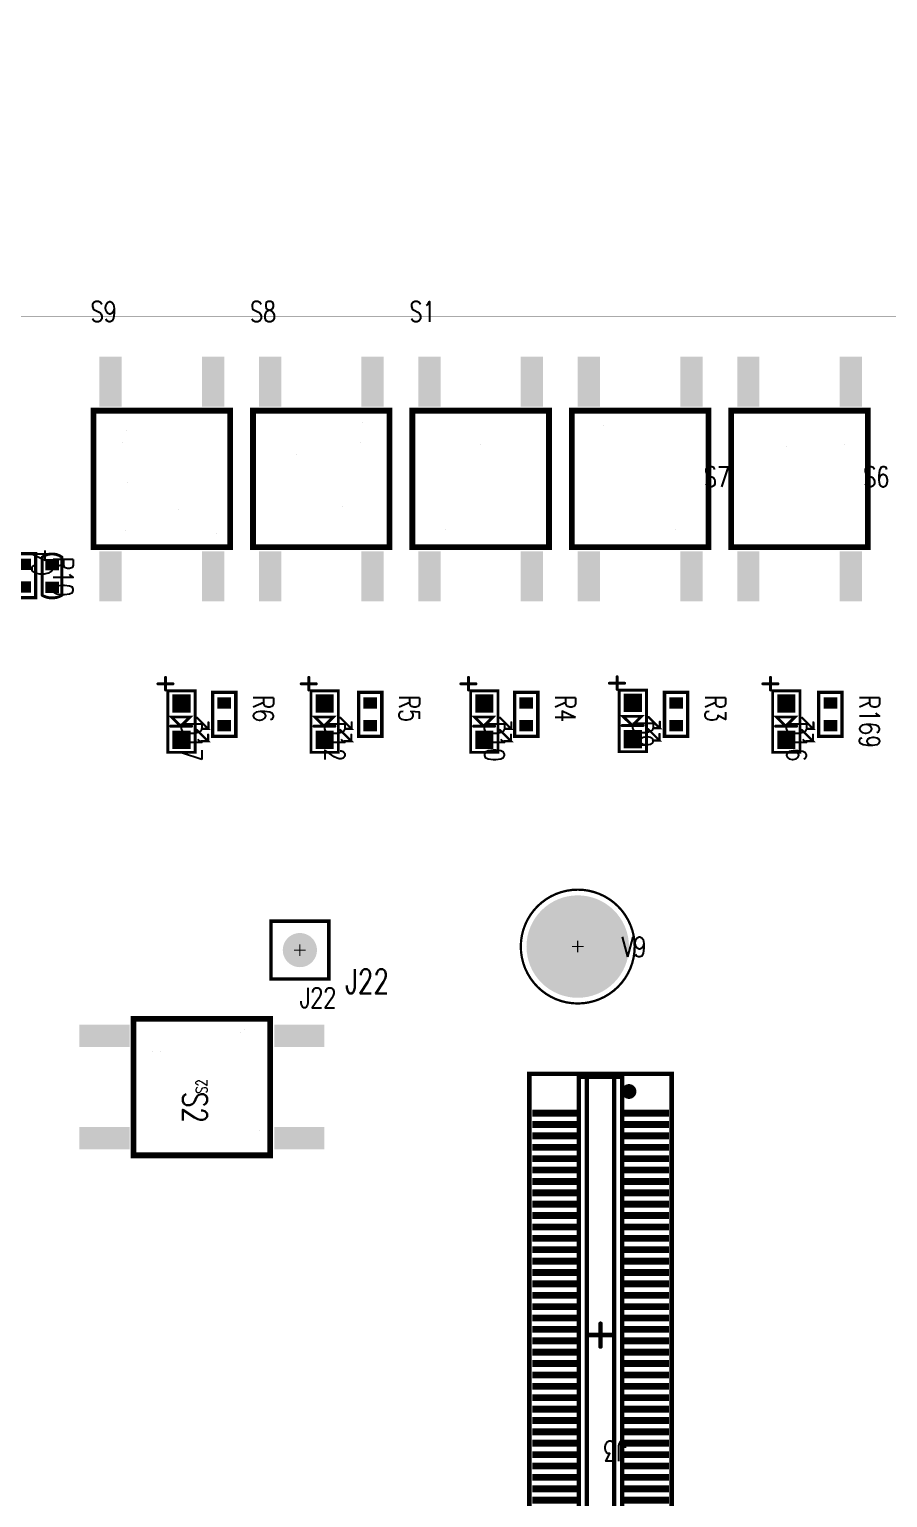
# Model space of a CAD drawing. Extents: x -19 to 193, y -25 to 111.
# Drawn here: x 51.5 to 89.2, y 47 to 111.5 of the extents above; entities that cross this region are included whole.
import ezdxf
from ezdxf.enums import TextEntityAlignment as Align

# ---------------------------------------------------------------- set-up
doc = ezdxf.new("R2010")
doc.units = 0
for name, color, linetype in [('BOARD_OUTLINE_00', 6, 'CONTINUOUS'), ('DRIL_NPLTE_THRU_01', 3, 'CONTINUOUS'), ('DRIL_NPLTE_THRU_02', 222, 'CONTINUOUS'), ('DRIL_NPLTE_THRU_03', 5, 'CONTINUOUS'), ('DRIL_NPLTE_THRU_04', 1, 'CONTINUOUS'), ('DRIL_PLTE_THRU_01', 3, 'CONTINUOUS'), ('DRIL_PLTE_THRU_02', 222, 'CONTINUOUS'), ('DRIL_PLTE_THRU_03', 5, 'CONTINUOUS'), ('DRIL_PLTE_THRU_04', 1, 'CONTINUOUS'), ('DRIL_SYMBOL', 6, 'CONTINUOUS'), ('PADS_BOT', 16, 'CONTINUOUS'), ('PADS_INNER', 96, 'CONTINUOUS'), ('PADS_TOP', 96, 'CONTINUOUS'), ('PART_NAME_01', 254, 'CONTINUOUS'), ('PART_NAME_126', 146, 'CONTINUOUS'), ('PART_TOP_2DLINE_00', 254, 'CONTINUOUS'), ('PART_TOP_2DLINE_01', 254, 'CONTINUOUS'), ('PART_TOP_2DLINE_120', 6, 'CONTINUOUS'), ('PART_TOP_2DLINE_126', 146, 'CONTINUOUS'), ('PART_TOP_2DLINE_127', 43, 'CONTINUOUS'), ('TAG_00', 6, 'CONTINUOUS'), ('TAG_01', 6, 'CONTINUOUS')]:
    doc.layers.add(name, color=color, linetype=linetype)
doc.styles.add('W0$0762', font='simplex', dxfattribs={"width": 0.75})
doc.styles.add('W0$127', font='simplex', dxfattribs={"width": 0.75})
doc.styles.add('W0$1524', font='simplex', dxfattribs={"width": 0.75})

# ---------------------------------------------------------------- blocks, each defined once
blk = doc.blocks.new('BOARD_1')
at = {"layer": 'BOARD_OUTLINE_00', "const_width": 0.0254}
blk.add_lwpolyline([(8.292, 28.555, 0.414214), (10.062, 26.105), (198.007, 26.105, 0.40555), (200.543, 28.975), (200.543, 130.731, 0.414214), (198, 133), (185, 133), (185, 125), (166.5, 125), (166.5, 133), (158.5, 133), (158.5, 126.516, -0.90993), (154.8, 126.516), (154.8, 137.6), (143.6, 137.6), (143.6, 130.08, -0.905156), (141.7, 130.08), (141.7, 137.6), (120.477, 137.6), (120.477, 125), (11.112, 125, 0.414214), (8.292, 123)], format="xyb", close=True, dxfattribs=at)
blk = doc.blocks.new('SMOOTH_0$1524')
at = {"const_width": 0.0762}
blk.add_lwpolyline([(-0.0381, 0, 1), (0.0381, 0, 1)], format="xyb", close=True, dxfattribs=at)
blk = doc.blocks.new('PART_BODY_TOP_101')
at = {"layer": 'PART_TOP_2DLINE_01', "const_width": 0.1524}
blk.add_lwpolyline([(-0.9652, 0.508), (0.9652, 0.508), (0.9652, -0.508), (-0.9652, -0.508)], close=True, dxfattribs=at)
at = {"layer": 'PART_TOP_2DLINE_01'}
for p in [(-0.9652, 0.508), (0.9652, 0.508), (-0.9652, -0.508), (0.9652, -0.508)]:
    blk.add_blockref('SMOOTH_0$1524', p, dxfattribs=at)
blk = doc.blocks.new('DRIL_HOLE_0')
blk.add_lwpolyline([(0, 0, 1), (0, 0, 1)], format="xyb", close=True)
blk = doc.blocks.new('PAD_0')
blk.add_lwpolyline([(0, 0, 1), (0, 0, 1)], format="xyb", close=True)
blk = doc.blocks.new('PAD_13')
at = {"const_width": 0.5}
blk.add_lwpolyline([(-0.3, 0), (0.3, 0)], dxfattribs=at)
blk = doc.blocks.new('STK_TOP_5')
at = {"layer": 'DRIL_NPLTE_THRU_01'}
blk.add_blockref('DRIL_HOLE_0', (0, 0), dxfattribs=at)
at = {"layer": 'DRIL_NPLTE_THRU_02'}
blk.add_blockref('DRIL_HOLE_0', (0, 0), dxfattribs=at)
at = {"layer": 'DRIL_NPLTE_THRU_03'}
blk.add_blockref('DRIL_HOLE_0', (0, 0), dxfattribs=at)
at = {"layer": 'DRIL_NPLTE_THRU_04'}
blk.add_blockref('DRIL_HOLE_0', (0, 0), dxfattribs=at)
at = {"layer": 'PADS_BOT'}
blk.add_blockref('PAD_0', (0, 0), dxfattribs=at)
at = {"layer": 'PADS_INNER'}
blk.add_blockref('PAD_0', (0, 0), dxfattribs=at)
at = {"layer": 'PADS_TOP', "rotation": 90}
blk.add_blockref('PAD_13', (0, 0), dxfattribs=at)
blk = doc.blocks.new('SYM_TOP_4')
for name, p in [('PART_BODY_TOP_101', (0, 0)), ('STK_TOP_5', (-0.5, 0)), ('STK_TOP_5', (0.5, 0))]:
    blk.add_blockref(name, p)
blk = doc.blocks.new('PART_TOP_190')
blk.add_blockref('SYM_TOP_4', (0, 0))
at = {"layer": 'PART_NAME_01', "style": 'W0$127', "width": 0.75}
blk.add_text('R10', height=0.889, dxfattribs=at).set_placement((-0.833, 1.275))
blk = doc.blocks.new('SMOOTH_0$127')
at = {"const_width": 0.0635}
blk.add_lwpolyline([(-0.03175, 0, 1), (0.03175, 0, 1)], format="xyb", close=True, dxfattribs=at)
blk = doc.blocks.new('PART_BODY_TOP_102')
at = {"layer": 'PART_TOP_2DLINE_01', "const_width": 0.127}
blk.add_lwpolyline([(-0.852, 0.432), (0.825, 0.432, -0.325402), (0.825, -0.432), (-0.852, -0.432, -0.265612)], format="xyb", close=True, dxfattribs=at)
at = {"layer": 'PART_TOP_2DLINE_01'}
for p in [(-0.852, 0.432), (0.825, 0.432), (-0.852, -0.432), (0.825, -0.432)]:
    blk.add_blockref('SMOOTH_0$127', p, dxfattribs=at)
blk = doc.blocks.new('SYM_TOP_5')
for name, p in [('PART_BODY_TOP_102', (0, 0)), ('STK_TOP_5', (-0.5, 0)), ('STK_TOP_5', (0.5, 0))]:
    blk.add_blockref(name, p)
blk = doc.blocks.new('PART_TOP_194')
blk.add_blockref('SYM_TOP_5', (0, 0))
at = {"layer": 'PART_NAME_01', "style": 'W0$127', "width": 0.75}
blk.add_text('C4', height=0.889, dxfattribs=at).set_placement((0, 0))
blk = doc.blocks.new('PART_TOP_342')
blk.add_blockref('SYM_TOP_4', (0, 0))
at = {"layer": 'PART_NAME_01', "style": 'W0$127', "width": 0.75}
blk.add_text('R169', height=0.889, dxfattribs=at).set_placement((-0.833, 1.275))
blk = doc.blocks.new('SMOOTH_0$1')
at = {"const_width": 0.05}
blk.add_lwpolyline([(-0.025, 0, 1), (0.025, 0, 1)], format="xyb", close=True, dxfattribs=at)
blk = doc.blocks.new('PART_BODY_TOP_111')
at = {"layer": 'PART_TOP_2DLINE_00'}
for points, const_width in [([(-0.169, 0.691), (0.321, 1.181), (0.321, 0.894)], 0.1), ([(0.321, 1.185), (0.037, 1.185)], 0.1), ([(0.365, 0.676), (0.855, 1.166), (0.855, 0.879)], 0.1), ([(0.855, 1.17), (0.571, 1.17)], 0.1), ([(0.2, 0.45), (0.2, -0.475)], 0.127), ([(-1.387, -0.696), (-1.947, -0.696)], 0.127), ([(-1.66, -0.366), (-1.66, -1.033)], 0.127)]:
    blk.add_lwpolyline(points, dxfattribs=dict(at, const_width=const_width))
at = {"layer": 'PART_TOP_2DLINE_00', "const_width": 0.127}
for points in [[(-1.35, 0.6), (1.35, 0.6), (1.35, -0.6), (-1.35, -0.6)], [(-0.205, 0.379), (-0.205, -0.438), (0.2, -0.025)]]:
    blk.add_lwpolyline(points, close=True, dxfattribs=at)
at = {"layer": 'PART_TOP_2DLINE_00'}
for name, p in [('SMOOTH_0$127', (-1.35, 0.6)), ('SMOOTH_0$1', (-0.169, 0.691)), ('SMOOTH_0$1', (0.037, 1.185)), ('SMOOTH_0$1', (0.321, 1.185)), ('SMOOTH_0$1', (0.321, 1.181)), ('SMOOTH_0$1', (0.321, 0.894)), ('SMOOTH_0$1', (0.365, 0.676)), ('SMOOTH_0$1', (0.571, 1.17)), ('SMOOTH_0$1', (0.855, 1.166)), ('SMOOTH_0$1', (0.855, 0.879)), ('SMOOTH_0$1', (0.855, 1.17)), ('SMOOTH_0$127', (1.35, 0.6)), ('SMOOTH_0$127', (-0.205, 0.379)), ('SMOOTH_0$127', (0.2, -0.025)), ('SMOOTH_0$127', (0.2, 0.45)), ('SMOOTH_0$127', (-1.947, -0.696)), ('SMOOTH_0$127', (-1.66, -0.366)), ('SMOOTH_0$127', (-1.387, -0.696)), ('SMOOTH_0$127', (-1.35, -0.6)), ('SMOOTH_0$127', (-0.205, -0.438)), ('SMOOTH_0$127', (0.2, -0.475)), ('SMOOTH_0$127', (1.35, -0.6)), ('SMOOTH_0$127', (-1.66, -1.033))]:
    blk.add_blockref(name, p, dxfattribs=at)
blk = doc.blocks.new('PAD_34')
at = {"const_width": 0.8}
blk.add_lwpolyline([(-0.4, 0), (0.4, 0)], dxfattribs=at)
blk = doc.blocks.new('STK_TOP_25')
at = {"layer": 'DRIL_PLTE_THRU_01'}
blk.add_blockref('DRIL_HOLE_0', (0, 0), dxfattribs=at)
at = {"layer": 'DRIL_PLTE_THRU_02'}
blk.add_blockref('DRIL_HOLE_0', (0, 0), dxfattribs=at)
at = {"layer": 'DRIL_PLTE_THRU_03'}
blk.add_blockref('DRIL_HOLE_0', (0, 0), dxfattribs=at)
at = {"layer": 'DRIL_PLTE_THRU_04'}
blk.add_blockref('DRIL_HOLE_0', (0, 0), dxfattribs=at)
at = {"layer": 'PADS_BOT'}
blk.add_blockref('PAD_0', (0, 0), dxfattribs=at)
at = {"layer": 'PADS_INNER'}
blk.add_blockref('PAD_0', (0, 0), dxfattribs=at)
at = {"layer": 'PADS_TOP'}
blk.add_blockref('PAD_34', (0, 0), dxfattribs=at)
blk = doc.blocks.new('SYM_TOP_14')
for name, p in [('PART_BODY_TOP_111', (0, 0)), ('STK_TOP_25', (-0.8, 0)), ('STK_TOP_25', (0.8, 0))]:
    blk.add_blockref(name, p)
blk = doc.blocks.new('PART_TOP_343')
blk.add_blockref('SYM_TOP_14', (0, 0))
at = {"layer": 'PART_NAME_01', "style": 'W0$127', "width": 0.75}
blk.add_text('D16', height=0.889, dxfattribs=at).set_placement((0, 0))
blk = doc.blocks.new('SMOOTH_0$254')
at = {"const_width": 0.127}
blk.add_lwpolyline([(-0.0635, 0, 1), (0.0635, 0, 1)], format="xyb", close=True, dxfattribs=at)
blk = doc.blocks.new('SMOOTH_0$0508')
at = {"const_width": 0.0254}
blk.add_lwpolyline([(-0.0127, 0, 1), (0.0127, 0, 1)], format="xyb", close=True, dxfattribs=at)
blk = doc.blocks.new('PART_BODY_TOP_132')
at = {"layer": 'PART_TOP_2DLINE_126'}
for points, const_width in [([(3, 3), (3, -3), (-3, -3), (-3, 3)], 0.254), ([(-3, -3), (-3, 3), (3, 3), (3, -3)], 0.0508)]:
    blk.add_lwpolyline(points, close=True, dxfattribs=dict(at, const_width=const_width))
at = {"layer": 'PART_TOP_2DLINE_126', "const_width": 0.0000253}
for points in [[(-1.524, 2.032, 1), (-2.54, 2.032, 1)], [(2.538, 2.03, 1), (1.522, 2.03, 1)], [(1.529, 0, 1), (-1.529, 0, 1)], [(-1.524, -2.032, 1), (-2.54, -2.032, 1)], [(2.54, -2.032, 1), (1.524, -2.032, 1)]]:
    blk.add_lwpolyline(points, format="xyb", close=True, dxfattribs=at)
at = {"layer": 'PART_TOP_2DLINE_126'}
for name, p in [('SMOOTH_0$254', (-3, 3)), ('SMOOTH_0$0508', (-3, 3)), ('SMOOTH_0$254', (3, 3)), ('SMOOTH_0$0508', (3, 3)), ('SMOOTH_0$254', (-3, -3)), ('SMOOTH_0$0508', (-3, -3)), ('SMOOTH_0$254', (3, -3)), ('SMOOTH_0$0508', (3, -3))]:
    blk.add_blockref(name, p, dxfattribs=at)
blk = doc.blocks.new('PAD_68')
at = {"const_width": 0.98}
blk.add_lwpolyline([(-1.1, 0), (1.1, 0)], dxfattribs=at)
blk = doc.blocks.new('STK_TOP_53')
at = {"layer": 'DRIL_PLTE_THRU_01'}
blk.add_blockref('DRIL_HOLE_0', (0, 0), dxfattribs=at)
at = {"layer": 'DRIL_PLTE_THRU_02'}
blk.add_blockref('DRIL_HOLE_0', (0, 0), dxfattribs=at)
at = {"layer": 'DRIL_PLTE_THRU_03'}
blk.add_blockref('DRIL_HOLE_0', (0, 0), dxfattribs=at)
at = {"layer": 'DRIL_PLTE_THRU_04'}
blk.add_blockref('DRIL_HOLE_0', (0, 0), dxfattribs=at)
at = {"layer": 'PADS_BOT'}
blk.add_blockref('PAD_0', (0, 0), dxfattribs=at)
at = {"layer": 'PADS_INNER'}
blk.add_blockref('PAD_0', (0, 0), dxfattribs=at)
at = {"layer": 'PADS_TOP', "rotation": 90}
blk.add_blockref('PAD_68', (0, 0), dxfattribs=at)
blk = doc.blocks.new('SYM_TOP_35')
for name, p in [('STK_TOP_53', (-2.25, 4.275)), ('STK_TOP_53', (2.25, 4.275)), ('PART_BODY_TOP_132', (0, 0)), ('STK_TOP_53', (-2.25, -4.275)), ('STK_TOP_53', (2.25, -4.275))]:
    blk.add_blockref(name, p)
blk = doc.blocks.new('PART_TOP_344')
blk.add_blockref('SYM_TOP_35', (0, 0))
at = {"layer": 'PART_NAME_01', "style": 'W0$127', "width": 0.75}
blk.add_text('S6', height=0.889, dxfattribs=at).set_placement((2.8, -0.35))
blk = doc.blocks.new('PART_TOP_345')
blk.add_blockref('SYM_TOP_4', (0, 0))
at = {"layer": 'PART_NAME_01', "style": 'W0$127', "width": 0.75}
blk.add_text('R3', height=0.889, dxfattribs=at).set_placement((-0.833, 1.275))
blk = doc.blocks.new('PART_TOP_347')
blk.add_blockref('SYM_TOP_14', (0, 0))
at = {"layer": 'PART_NAME_01', "style": 'W0$127', "width": 0.75}
blk.add_text('D9', height=0.889, dxfattribs=at).set_placement((0, 0))
blk = doc.blocks.new('SMOOTH_0$1999')
at = {"const_width": 0.0999}
blk.add_lwpolyline([(-0.05, 0, 1), (0.05, 0, 1)], format="xyb", close=True, dxfattribs=at)
blk = doc.blocks.new('PART_BODY_TOP_145')
at = {"layer": 'PART_TOP_2DLINE_120', "const_width": 0.1999}
blk.add_lwpolyline([(-3.125, 11.475), (3.125, 11.475), (3.125, -11.475), (-3.125, -11.475)], close=True, dxfattribs=at)
for points in [[(-0.5, 0), (0, 0), (0, 0.5)], [(0, -0.5), (0, 0), (0.5, 0)]]:
    blk.add_lwpolyline(points, dxfattribs=at)
at = {"layer": 'PART_TOP_2DLINE_126', "const_width": 0.1999}
blk.add_lwpolyline([(-0.6, 11.35), (-0.075, 11.35), (-0.075, 9.93125), (0.075, 9.93125), (0.075, 11.35), (0.6, 11.35), (0.6, -11.35), (-0.6, -11.35)], close=True, dxfattribs=at)
at = {"layer": 'PART_TOP_2DLINE_127', "const_width": 0.1999}
blk.add_lwpolyline([(-0.95, 11.35), (-0.11875, 11.35), (-0.11875, 9.93125), (0.11875, 9.93125), (0.11875, 11.35), (0.95, 11.35), (0.95, -11.35), (-0.95, -11.35)], close=True, dxfattribs=at)
at = {"layer": 'TAG_00'}
blk.add_lwpolyline([(0, 0), (0, 0)], dxfattribs=at)
at = {"layer": 'TAG_01'}
blk.add_lwpolyline([(0, 0), (0, 0)], dxfattribs=at)
at = {"layer": 'PART_TOP_2DLINE_120'}
for p in [(-3.125, 11.475), (3.125, 11.475), (-0.5, 0), (0, 0.5), (0, 0), (0, 0), (0.5, 0), (0, -0.5), (-3.125, -11.475), (3.125, -11.475)]:
    blk.add_blockref('SMOOTH_0$1999', p, dxfattribs=at)
at = {"layer": 'PART_TOP_2DLINE_126'}
for p in [(-0.6, 11.35), (-0.075, 11.35), (0.075, 11.35), (0.6, 11.35), (-0.075, 9.93125), (0.075, 9.93125), (-0.6, -11.35), (0.6, -11.35)]:
    blk.add_blockref('SMOOTH_0$1999', p, dxfattribs=at)
at = {"layer": 'PART_TOP_2DLINE_127'}
for p in [(-0.95, 11.35), (-0.11875, 11.35), (0.11875, 11.35), (0.95, 11.35), (-0.11875, 9.93125), (0.11875, 9.93125), (-0.95, -11.35), (0.95, -11.35)]:
    blk.add_blockref('SMOOTH_0$1999', p, dxfattribs=at)
blk = doc.blocks.new('PAD_65')
at = {"const_width": 0.3}
blk.add_lwpolyline([(-1.025, 0), (1.025, 0)], dxfattribs=at)
blk = doc.blocks.new('STK_TOP_88')
at = {"layer": 'DRIL_NPLTE_THRU_01'}
blk.add_blockref('DRIL_HOLE_0', (0, 0), dxfattribs=at)
at = {"layer": 'DRIL_NPLTE_THRU_02'}
blk.add_blockref('DRIL_HOLE_0', (0, 0), dxfattribs=at)
at = {"layer": 'DRIL_NPLTE_THRU_03'}
blk.add_blockref('DRIL_HOLE_0', (0, 0), dxfattribs=at)
at = {"layer": 'DRIL_NPLTE_THRU_04'}
blk.add_blockref('DRIL_HOLE_0', (0, 0), dxfattribs=at)
at = {"layer": 'PADS_BOT'}
blk.add_blockref('PAD_0', (0, 0), dxfattribs=at)
at = {"layer": 'PADS_INNER'}
blk.add_blockref('PAD_0', (0, 0), dxfattribs=at)
at = {"layer": 'PADS_TOP'}
blk.add_blockref('PAD_65', (0, 0), dxfattribs=at)
blk = doc.blocks.new('DRIL_SYMBOL_0$65')
at = {"layer": 'DRIL_SYMBOL', "const_width": 0.0508}
for points in [[(-0.254, 0), (0.254, 0)], [(0, -0.254), (0, 0.254)]]:
    blk.add_lwpolyline(points, dxfattribs=at)
blk = doc.blocks.new('DRIL_HOLE_0$65')
at = {"const_width": 0.325}
blk.add_lwpolyline([(-0.1625, 0, 1), (0.1625, 0, 1)], format="xyb", close=True, dxfattribs=at)
blk.add_blockref('DRIL_SYMBOL_0$65', (0, 0))
blk = doc.blocks.new('PAD_66')
at = {"const_width": 0.325}
blk.add_lwpolyline([(0, -0.1625, 1), (0, 0.1625, 1)], format="xyb", close=True, dxfattribs=at)
blk = doc.blocks.new('STK_TOP_89')
at = {"layer": 'DRIL_NPLTE_THRU_01'}
blk.add_blockref('DRIL_HOLE_0$65', (0, 0), dxfattribs=at)
at = {"layer": 'DRIL_NPLTE_THRU_02'}
blk.add_blockref('DRIL_HOLE_0$65', (0, 0), dxfattribs=at)
at = {"layer": 'DRIL_NPLTE_THRU_03'}
blk.add_blockref('DRIL_HOLE_0$65', (0, 0), dxfattribs=at)
at = {"layer": 'DRIL_NPLTE_THRU_04'}
blk.add_blockref('DRIL_HOLE_0$65', (0, 0), dxfattribs=at)
at = {"layer": 'PADS_BOT'}
blk.add_blockref('PAD_66', (0, 0), dxfattribs=at)
at = {"layer": 'PADS_INNER'}
blk.add_blockref('PAD_66', (0, 0), dxfattribs=at)
at = {"layer": 'PADS_TOP'}
blk.add_blockref('PAD_66', (0, 0), dxfattribs=at)
blk = doc.blocks.new('SYM_TOP_48')
for name, p in [('PART_BODY_TOP_145', (0, 0)), ('STK_TOP_89', (-1.25, 10.7)), ('STK_TOP_88', (-1.975, 9.75)), ('STK_TOP_88', (1.975, 9.75)), ('STK_TOP_88', (-1.975, 9.25)), ('STK_TOP_88', (1.975, 9.25)), ('STK_TOP_88', (-1.975, 8.75)), ('STK_TOP_88', (-1.975, 8.25)), ('STK_TOP_88', (1.975, 8.75)), ('STK_TOP_88', (1.975, 8.25)), ('STK_TOP_88', (-1.975, 7.75)), ('STK_TOP_88', (1.975, 7.75)), ('STK_TOP_88', (-1.975, 7.25)), ('STK_TOP_88', (1.975, 7.25)), ('STK_TOP_88', (-1.975, 6.75)), ('STK_TOP_88', (1.975, 6.75)), ('STK_TOP_88', (-1.975, 6.25)), ('STK_TOP_88', (-1.975, 5.75)), ('STK_TOP_88', (1.975, 6.25)), ('STK_TOP_88', (1.975, 5.75)), ('STK_TOP_88', (-1.975, 5.25)), ('STK_TOP_88', (1.975, 5.25)), ('STK_TOP_88', (-1.975, 4.75)), ('STK_TOP_88', (1.975, 4.75)), ('STK_TOP_88', (-1.975, 4.25)), ('STK_TOP_88', (-1.975, 3.75)), ('STK_TOP_88', (1.975, 4.25)), ('STK_TOP_88', (1.975, 3.75)), ('STK_TOP_88', (-1.975, 3.25)), ('STK_TOP_88', (1.975, 3.25)), ('STK_TOP_88', (-1.975, 2.75)), ('STK_TOP_88', (1.975, 2.75)), ('STK_TOP_88', (-1.975, 2.25)), ('STK_TOP_88', (1.975, 2.25)), ('STK_TOP_88', (-1.975, 1.75)), ('STK_TOP_88', (-1.975, 1.25)), ('STK_TOP_88', (1.975, 1.75)), ('STK_TOP_88', (1.975, 1.25)), ('STK_TOP_88', (-1.975, 0.75)), ('STK_TOP_88', (1.975, 0.75)), ('STK_TOP_88', (-1.975, 0.25)), ('STK_TOP_88', (1.975, 0.25)), ('STK_TOP_88', (-1.975, -0.25)), ('STK_TOP_88', (-1.975, -0.75)), ('STK_TOP_88', (1.975, -0.25)), ('STK_TOP_88', (1.975, -0.75)), ('STK_TOP_88', (-1.975, -1.25)), ('STK_TOP_88', (1.975, -1.25)), ('STK_TOP_88', (-1.975, -1.75)), ('STK_TOP_88', (1.975, -1.75)), ('STK_TOP_88', (-1.975, -2.25)), ('STK_TOP_88', (1.975, -2.25)), ('STK_TOP_88', (-1.975, -2.75)), ('STK_TOP_88', (-1.975, -3.25)), ('STK_TOP_88', (1.975, -2.75)), ('STK_TOP_88', (1.975, -3.25)), ('STK_TOP_88', (-1.975, -3.75)), ('STK_TOP_88', (1.975, -3.75)), ('STK_TOP_88', (-1.975, -4.25)), ('STK_TOP_88', (1.975, -4.25)), ('STK_TOP_88', (-1.975, -4.75)), ('STK_TOP_88', (-1.975, -5.25)), ('STK_TOP_88', (1.975, -4.75)), ('STK_TOP_88', (1.975, -5.25)), ('STK_TOP_88', (-1.975, -5.75)), ('STK_TOP_88', (1.975, -5.75)), ('STK_TOP_88', (-1.975, -6.25)), ('STK_TOP_88', (1.975, -6.25)), ('STK_TOP_88', (-1.975, -6.75)), ('STK_TOP_88', (1.975, -6.75)), ('STK_TOP_88', (-1.975, -7.25)), ('STK_TOP_88', (-1.975, -7.75)), ('STK_TOP_88', (1.975, -7.25)), ('STK_TOP_88', (1.975, -7.75)), ('STK_TOP_88', (-1.975, -8.25)), ('STK_TOP_88', (1.975, -8.25)), ('STK_TOP_88', (-1.975, -8.75)), ('STK_TOP_88', (1.975, -8.75)), ('STK_TOP_88', (-1.975, -9.25)), ('STK_TOP_88', (-1.975, -9.75)), ('STK_TOP_88', (1.975, -9.25)), ('STK_TOP_88', (1.975, -9.75)), ('STK_TOP_89', (-1.25, -10.7))]:
    blk.add_blockref(name, p)
blk = doc.blocks.new('PART_TOP_348')
blk.add_blockref('SYM_TOP_48', (0, 0))
at = {"layer": 'PART_NAME_01', "style": 'W0$127', "width": 0.75}
blk.add_text('J3', height=0.889, dxfattribs=at).set_placement((-1.145, 4.65))
blk = doc.blocks.new('PART_TOP_349')
blk.add_blockref('SYM_TOP_35', (0, 0))
at = {"layer": 'PART_NAME_01', "style": 'W0$127', "width": 0.75}
blk.add_text('S7', height=0.889, dxfattribs=at).set_placement((2.8, -0.35))
blk = doc.blocks.new('PART_BODY_TOP_151')
at = {"layer": 'PART_TOP_2DLINE_126', "const_width": 0.1}
blk.add_lwpolyline([(2.5, 0, 1), (-2.5, 0, 1)], format="xyb", close=True, dxfattribs=at)
blk = doc.blocks.new('DRIL_SYMBOL_3$2')
at = {"layer": 'DRIL_SYMBOL', "const_width": 0.0508}
for points in [[(-0.254, 0), (0.254, 0)], [(0, -0.254), (0, 0.254)]]:
    blk.add_lwpolyline(points, dxfattribs=at)
blk = doc.blocks.new('DRIL_HOLE_3$2')
at = {"const_width": 1.6}
blk.add_lwpolyline([(-0.8, 0, 1), (0.8, 0, 1)], format="xyb", close=True, dxfattribs=at)
blk.add_blockref('DRIL_SYMBOL_3$2', (0, 0))
blk = doc.blocks.new('PAD_6')
at = {"const_width": 2.25}
blk.add_lwpolyline([(0, -1.125, 1), (0, 1.125, 1)], format="xyb", close=True, dxfattribs=at)
blk = doc.blocks.new('STK_TOP_96')
at = {"layer": 'DRIL_PLTE_THRU_01'}
blk.add_blockref('DRIL_HOLE_3$2', (0, 0), dxfattribs=at)
at = {"layer": 'DRIL_PLTE_THRU_02'}
blk.add_blockref('DRIL_HOLE_3$2', (0, 0), dxfattribs=at)
at = {"layer": 'DRIL_PLTE_THRU_03'}
blk.add_blockref('DRIL_HOLE_3$2', (0, 0), dxfattribs=at)
at = {"layer": 'DRIL_PLTE_THRU_04'}
blk.add_blockref('DRIL_HOLE_3$2', (0, 0), dxfattribs=at)
at = {"layer": 'PADS_BOT'}
blk.add_blockref('PAD_6', (0, 0), dxfattribs=at)
at = {"layer": 'PADS_INNER'}
blk.add_blockref('PAD_6', (0, 0), dxfattribs=at)
at = {"layer": 'PADS_TOP'}
blk.add_blockref('PAD_6', (0, 0), dxfattribs=at)
blk = doc.blocks.new('SYM_TOP_54')
for name in ['PART_BODY_TOP_151', 'STK_TOP_96']:
    blk.add_blockref(name, (0, 0))
blk = doc.blocks.new('PART_TOP_350')
blk.add_blockref('SYM_TOP_54', (0, 0))
at = {"layer": 'PART_NAME_01', "style": 'W0$127', "width": 0.75}
blk.add_text('V9', height=0.889, dxfattribs=at).set_placement((1.927, -0.458))
blk = doc.blocks.new('PART_TOP_352')
blk.add_blockref('SYM_TOP_4', (0, 0))
at = {"layer": 'PART_NAME_01', "style": 'W0$127', "width": 0.75}
blk.add_text('R4', height=0.889, dxfattribs=at).set_placement((-0.833, 1.275))
blk = doc.blocks.new('PART_TOP_354')
blk.add_blockref('SYM_TOP_14', (0, 0))
at = {"layer": 'PART_NAME_01', "style": 'W0$127', "width": 0.75}
blk.add_text('D10', height=0.889, dxfattribs=at).set_placement((0, 0))
blk = doc.blocks.new('PART_TOP_356')
blk.add_blockref('SYM_TOP_35', (0, 0))
at = {"layer": 'PART_NAME_126', "style": 'W0$127', "width": 0.75}
blk.add_text('S1', height=0.889, dxfattribs=at).set_placement((-3.127, 6.899))
blk = doc.blocks.new('PART_TOP_359')
blk.add_blockref('SYM_TOP_4', (0, 0))
at = {"layer": 'PART_NAME_01', "style": 'W0$127', "width": 0.75}
blk.add_text('R5', height=0.889, dxfattribs=at).set_placement((-0.833, 1.275))
blk = doc.blocks.new('PART_TOP_361')
blk.add_blockref('SYM_TOP_14', (0, 0))
at = {"layer": 'PART_NAME_01', "style": 'W0$127', "width": 0.75}
blk.add_text('D12', height=0.889, dxfattribs=at).set_placement((0, 0))
blk = doc.blocks.new('PART_BODY_TOP_143')
at = {"layer": 'PART_TOP_2DLINE_01', "const_width": 0.152}
blk.add_lwpolyline([(-1.27, 1.27), (1.27, 1.27), (1.27, -1.27), (-1.27, -1.27)], close=True, dxfattribs=at)
at = {"layer": 'PART_TOP_2DLINE_01'}
for p in [(-1.27, 1.27), (1.27, 1.27), (-1.27, -1.27), (1.27, -1.27)]:
    blk.add_blockref('SMOOTH_0$1524', p, dxfattribs=at)
blk = doc.blocks.new('DRIL_SYMBOL_0$9')
at = {"layer": 'DRIL_SYMBOL', "const_width": 0.0508}
for points in [[(-0.254, 0), (0.254, 0)], [(0, -0.254), (0, 0.254)]]:
    blk.add_lwpolyline(points, dxfattribs=at)
blk = doc.blocks.new('DRIL_HOLE_0$9')
at = {"const_width": 0.45}
blk.add_lwpolyline([(-0.225, 0, 1), (0.225, 0, 1)], format="xyb", close=True, dxfattribs=at)
blk.add_blockref('DRIL_SYMBOL_0$9', (0, 0))
blk = doc.blocks.new('PAD_23')
at = {"const_width": 0.75}
blk.add_lwpolyline([(0, -0.375, 1), (0, 0.375, 1)], format="xyb", close=True, dxfattribs=at)
blk = doc.blocks.new('STK_TOP_85')
at = {"layer": 'DRIL_PLTE_THRU_01'}
blk.add_blockref('DRIL_HOLE_0$9', (0, 0), dxfattribs=at)
at = {"layer": 'DRIL_PLTE_THRU_02'}
blk.add_blockref('DRIL_HOLE_0$9', (0, 0), dxfattribs=at)
at = {"layer": 'DRIL_PLTE_THRU_03'}
blk.add_blockref('DRIL_HOLE_0$9', (0, 0), dxfattribs=at)
at = {"layer": 'DRIL_PLTE_THRU_04'}
blk.add_blockref('DRIL_HOLE_0$9', (0, 0), dxfattribs=at)
at = {"layer": 'PADS_BOT'}
blk.add_blockref('PAD_23', (0, 0), dxfattribs=at)
at = {"layer": 'PADS_INNER'}
blk.add_blockref('PAD_23', (0, 0), dxfattribs=at)
at = {"layer": 'PADS_TOP'}
blk.add_blockref('PAD_23', (0, 0), dxfattribs=at)
blk = doc.blocks.new('SYM_TOP_46')
for name in ['PART_BODY_TOP_143', 'STK_TOP_85']:
    blk.add_blockref(name, (0, 0))
blk = doc.blocks.new('PART_TOP_363')
blk.add_blockref('SYM_TOP_46', (0, 0))
at = {"layer": 'PART_NAME_01', "style": 'W0$1524', "width": 0.75}
blk.add_text('J22', height=1.0668, dxfattribs=at).set_placement((2.9556, -1.3751), align=Align.MIDDLE_CENTER)
at = {"layer": 'PART_NAME_01', "style": 'W0$127', "width": 0.75}
blk.add_text('J22', height=0.889, dxfattribs=at).set_placement((0, -2.54))
blk = doc.blocks.new('PART_TOP_364')
blk.add_blockref('SYM_TOP_35', (0, 0))
at = {"layer": 'PART_NAME_126', "style": 'W0$127', "width": 0.75}
blk.add_text('S8', height=0.889, dxfattribs=at).set_placement((-3.127, 6.899))
blk = doc.blocks.new('PART_TOP_366')
blk.add_blockref('SYM_TOP_4', (0, 0))
at = {"layer": 'PART_NAME_01', "style": 'W0$127', "width": 0.75}
blk.add_text('R6', height=0.889, dxfattribs=at).set_placement((-0.833, 1.275))
blk = doc.blocks.new('PART_TOP_377')
blk.add_blockref('SYM_TOP_35', (0, 0))
at = {"layer": 'PART_NAME_01', "style": 'W0$1524', "width": 0.75}
blk.add_text('S2', height=1.0668, rotation=180, dxfattribs=at).set_placement((-0.892, 0.307), align=Align.MIDDLE_CENTER)
at = {"layer": 'PART_NAME_01', "style": 'W0$0762', "width": 0.75}
blk.add_text('S2', height=0.4978, dxfattribs=at).set_placement((0.025, 0.013), align=Align.MIDDLE_CENTER)
blk = doc.blocks.new('PART_TOP_378')
blk.add_blockref('SYM_TOP_14', (0, 0))
at = {"layer": 'PART_NAME_01', "style": 'W0$127', "width": 0.75}
blk.add_text('D17', height=0.889, dxfattribs=at).set_placement((0, 0))
blk = doc.blocks.new('PART_TOP_379')
blk.add_blockref('SYM_TOP_35', (0, 0))
at = {"layer": 'PART_NAME_126', "style": 'W0$127', "width": 0.75}
blk.add_text('S9', height=0.889, dxfattribs=at).set_placement((-3.127, 6.899))

msp = doc.modelspace()

# ---------------------------------------------------------------- block references
for name, p in [('BOARD_1', (-8.282, -26.115)), ('PART_TOP_379', (57.29, 91.75)), ('PART_TOP_364', (64.29, 91.75)), ('PART_TOP_356', (71.29, 91.75)), ('PART_TOP_349', (78.29, 91.75)), ('PART_TOP_344', (85.29, 91.75)), ('PART_TOP_350', (75.55, 71.21)), ('PART_TOP_363', (63.351, 71.055))]:
    msp.add_blockref(name, p)
for name, p, rotation in [('PART_TOP_190', (51.24, 87.5), 270), ('PART_TOP_194', (52.47, 87.49), 90), ('PART_TOP_378', (58.15, 81.09), 270), ('PART_TOP_361', (64.44, 81.09), 270), ('PART_TOP_354', (71.45, 81.09), 270), ('PART_TOP_347', (77.973, 81.119), 270), ('PART_TOP_343', (84.71, 81.09), 270), ('PART_TOP_366', (60.03, 81.41), 270), ('PART_TOP_359', (66.44, 81.41), 270), ('PART_TOP_352', (73.29, 81.41), 270), ('PART_TOP_345', (79.87, 81.41), 270), ('PART_TOP_342', (86.64, 81.41), 270), ('PART_TOP_377', (59.05, 65.04), 90), ('PART_TOP_348', (76.55, 54.144), 180)]:
    msp.add_blockref(name, p, dxfattribs=dict(rotation=rotation))

doc.saveas('drawing.dxf')
